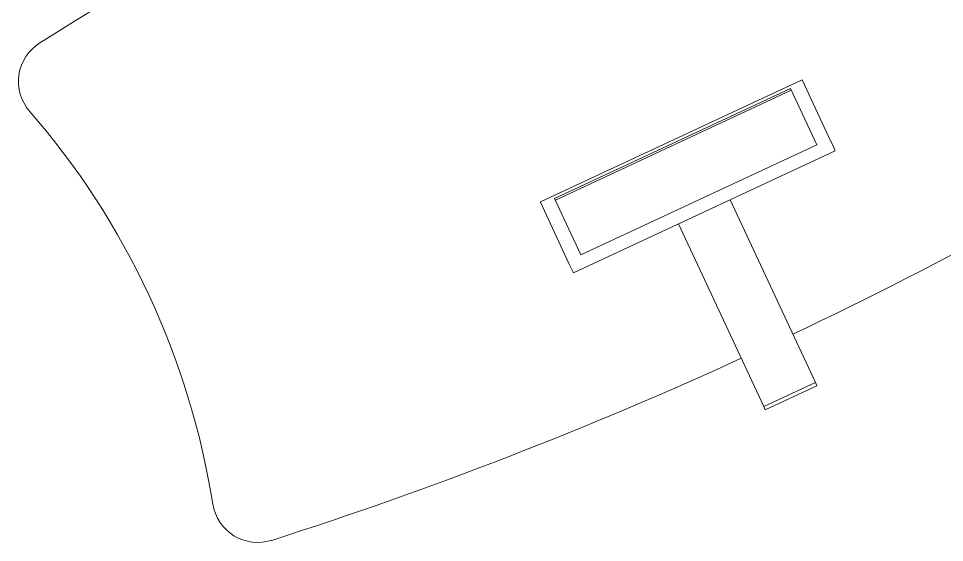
# Model space of a CAD drawing. Header units: millimetres. Extents: x 155920 to 295199, y -4084 to 97293.
# Drawn here: x 165918 to 167138, y 24460 to 25151 of the extents above; entities that cross this region are included whole.
import ezdxf

# ---------------------------------------------------------------- set-up
doc = ezdxf.new("R2010")
doc.units = ezdxf.units.MM
doc.header["$MEASUREMENT"] = 0
doc.layers.add('I-FURN', color=8, linetype='CONTINUOUS', lineweight=9)

msp = doc.modelspace()

# ---------------------------------------------------------------- linework, layer by layer
at = {"layer": 'I-FURN'}
for p, q in [((166951, 25070), (166605.7, 24909)), ((166951, 25070), (166951, 25069.8)), ((166624.5, 24913.6), (166935.3, 25058.6)), ((166935.3, 25058.6), (166970, 24984.1)), ((166951, 25069.8), (166988.7, 24988.9)), ((166936.4, 25056.2), (166625.6, 24911.3)), ((166988.7, 24988.9), (166991.6, 24982.9)), ((166994.5, 24976.5), (166649.2, 24815.5)), ((166970, 24984.1), (166659.2, 24839.2)), ((166991.6, 24982.9), (166994.5, 24976.5)), ((166659.2, 24839.2), (166624.5, 24913.6)), ((166855.9, 24911.9), (166968.2, 24671.1)), ((166605.7, 24908.8), (166605.7, 24909)), ((166643.4, 24827.9), (166605.7, 24908.8)), ((166900.2, 24639.4), (166787.9, 24880.2)), ((166646.3, 24821.9), (166643.4, 24827.9)), ((166649.2, 24815.5), (166646.3, 24821.9)), ((166900.2, 24639.4), (166968.2, 24671.1)), ((166968.2, 24671.1), (166970.1, 24666.9)), ((166902.1, 24635.2), (166970.1, 24666.9)), ((166902.1, 24635.2), (166900.2, 24639.4))]:
    msp.add_line(p, q, dxfattribs=at)
for centre, radius, start, end in [((168905.6, 20427.5), 5546.8, 107.7512, 122.2488), ((165977.8, 25067.9), 60, 122.2488, 220.9651), ((164560.4, 29745.8), 5546.8, 295.3875, 302.2488), ((165148.3, 24347.8), 1038.5, 9.0349, 40.9651), ((164560.4, 29745.8), 5546.8, 287.7512, 294.6125), ((166233.2, 24520.3), 60, 189.0349, 287.7512)]:
    msp.add_arc(centre, radius, start, end, dxfattribs=at)

doc.saveas('drawing.dxf')
